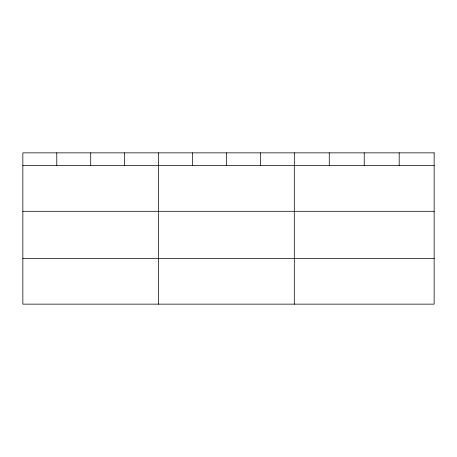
<?xml version="1.0" encoding="UTF-8"?>
<svg xmlns="http://www.w3.org/2000/svg" width="457" height="457" viewBox="0 0 457 457"><rect width="100%" height="100%" fill="white"/><g stroke="black" fill="none" stroke-linecap="round" stroke-linejoin="round"><path stroke-width="0.69" d="M22.85 165.577L434.15 165.577M22.85 211.305L434.15 211.305M22.85 258.416L434.15 258.416M399.19 152.855L399.19 165.577M364.229 152.855L364.229 165.577M329.269 152.855L329.269 165.577M294.308 152.855L294.308 304.145M260.376 152.855L260.376 165.577M226.444 152.855L226.444 165.577M192.511 152.855L192.511 165.577M158.579 152.855L158.579 304.145M124.647 152.855L124.647 165.577M90.715 152.855L90.715 165.577M56.782 152.855L56.782 165.577M434.15 152.855L22.85 152.855L22.85 304.145L434.15 304.145L434.15 152.855"/></g></svg>
